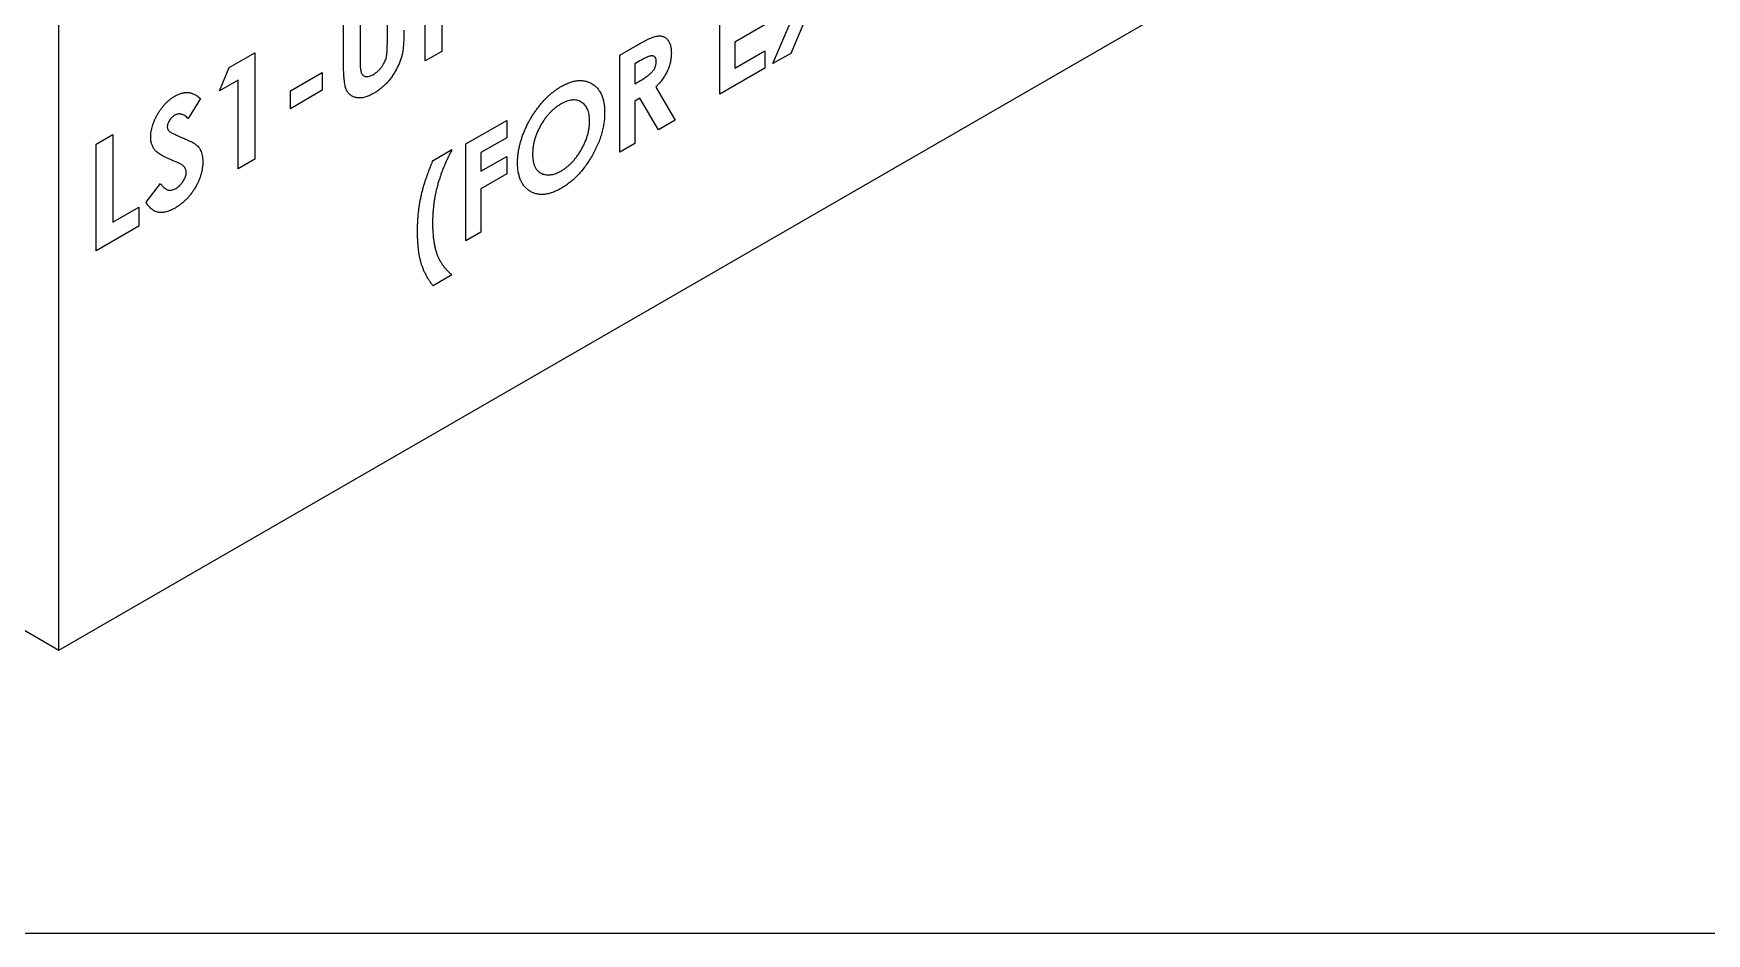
# Model space of a CAD drawing. Extents: x -3.9 to 19, y -12.2 to 0.
# Drawn here: x 11.86 to 14.798, y -12.201 to -10.62 of the extents above; entities that cross this region are included whole.
import ezdxf

# ---------------------------------------------------------------- set-up
doc = ezdxf.new("R2010")
doc.units = 0
doc.header["$LTSCALE"] = 0.5
doc.header["$MEASUREMENT"] = 0
doc.layers.add('Jig', color=41, linetype='CONTINUOUS', lineweight=13)
doc.layers.add('Text-Unprinted', color=131, linetype='CONTINUOUS', plot=False)

msp = doc.modelspace()

# ---------------------------------------------------------------- linework, layer by layer
at = {"layer": 'Jig', "linetype": 'Continuous', "lineweight": 25, "transparency": 16777216}
for p, q in [((11.904866, -11.703409), (11.904866, -10.09507)), ((11.904866, -11.703409), (14.556491, -10.172659)), ((12.548225, -10.668573), (12.548225, -10.481451)), ((12.481745, -10.637117), (12.481745, -10.519829)), ((12.404879, -10.675832), (12.404879, -10.564203)), ((12.433963, -10.547413), (12.433963, -10.669162)), ((12.57731, -10.570217), (12.57731, -10.651783)), ((13.065424, -10.727234), (13.065424, -10.557123)), ((13.158911, -10.673265), (13.208546, -10.556727)), ((13.224127, -10.575368), (13.190103, -10.655258)), ((13.144746, -10.60511), (13.091865, -10.635638)), ((12.204109, -10.680105), (12.249067, -10.654151)), ((12.249067, -10.654151), (12.249067, -10.841273)), ((12.57731, -10.651783), (12.548225, -10.668573)), ((12.889782, -10.658518), (12.92059, -10.640733)), ((12.889782, -10.828629), (12.889782, -10.658518)), ((13.091865, -10.635638), (13.091865, -10.681437)), ((13.091865, -10.681437), (13.144746, -10.650909)), ((13.144746, -10.650909), (13.144746, -10.681442)), ((13.190103, -10.655258), (13.158911, -10.673265)), ((12.186743, -10.721317), (12.204109, -10.680105)), ((12.311392, -10.721329), (12.367484, -10.688948)), ((12.367484, -10.688948), (12.367484, -10.720135)), ((12.925223, -10.668591), (12.916223, -10.673787)), ((12.916223, -10.673787), (12.916223, -10.708682)), ((13.144746, -10.681442), (13.065424, -10.727234)), ((12.219982, -10.702128), (12.186743, -10.721317)), ((12.219982, -10.858063), (12.219982, -10.702128)), ((12.367484, -10.720135), (12.311392, -10.752516)), ((12.311392, -10.752516), (12.311392, -10.721329)), ((12.916223, -10.708682), (12.926522, -10.702736)), ((12.953051, -10.714478), (12.987046, -10.77248)), ((12.153503, -10.734321), (12.131754, -10.769854)), ((12.925194, -10.734036), (12.916223, -10.739215)), ((12.916223, -10.739215), (12.916223, -10.813366)), ((12.957655, -10.789448), (12.925194, -10.734036)), ((12.619709, -10.814428), (12.691477, -10.772998)), ((12.691477, -10.772998), (12.691477, -10.80353)), ((12.987046, -10.77248), (12.957655, -10.789448)), ((11.970684, -10.814858), (11.999769, -10.798068)), ((11.999769, -10.798068), (11.999769, -10.951604)), ((12.691477, -10.80353), (12.64615, -10.829697)), ((11.970684, -11.00198), (11.970684, -10.814858)), ((12.562136, -10.843303), (12.595157, -10.82424)), ((12.619709, -10.984539), (12.619709, -10.814428)), ((12.64615, -10.829697), (12.64615, -10.862411)), ((12.64615, -10.862411), (12.691477, -10.836244)), ((12.691477, -10.836244), (12.691477, -10.866777)), ((12.916223, -10.813366), (12.889782, -10.828629)), ((12.249067, -10.841273), (12.219982, -10.858063)), ((12.691477, -10.866777), (12.64615, -10.892943)), ((12.057939, -10.916561), (12.083518, -10.884065)), ((12.64615, -10.892943), (12.64615, -10.969275)), ((11.999769, -10.951604), (12.045474, -10.925219)), ((12.045474, -10.925219), (12.045474, -10.958805)), ((12.045474, -10.958805), (11.970684, -11.00198)), ((12.64615, -10.969275), (12.619709, -10.984539)), ((12.595157, -11.044512), (12.562136, -11.063575)), ((11.706853, -11.589099), (11.904866, -11.703409))]:
    msp.add_line(p, q, dxfattribs=at)
for points, knots in [([(12.51083, -10.614667), (12.510826, -10.616931), (12.510818, -10.621284), (12.510699, -10.627603), (12.510445, -10.633457), (12.510232, -10.638748), (12.509819, -10.643608), (12.509389, -10.64795), (12.508841, -10.651819), (12.508026, -10.656333), (12.506619, -10.661802), (12.50435, -10.668473), (12.501471, -10.675385), (12.498067, -10.682429), (12.494224, -10.689367), (12.490027, -10.695932), (12.485542, -10.702025), (12.480723, -10.707587), (12.475573, -10.712728), (12.470043, -10.717377), (12.464135, -10.721772), (12.460054, -10.724222), (12.457952, -10.725485)], [0, 0, 0, 0, 0.05854042, 0.11256751, 0.16177988, 0.20648716, 0.24645703, 0.28199971, 0.31321294, 0.33980647, 0.38941261, 0.44047348, 0.49395474, 0.54997788, 0.60648808, 0.6613185, 0.7146911, 0.76791847, 0.82193879, 0.87810737, 0.93720266, 1, 1, 1, 1]), ([(12.92059, -10.640733), (12.922627, -10.639566), (12.926543, -10.637321), (12.932191, -10.634314), (12.937379, -10.631672), (12.942115, -10.629475), (12.946397, -10.627716), (12.95023, -10.626344), (12.953613, -10.625349), (12.956575, -10.624833), (12.959248, -10.624637), (12.96174, -10.624746), (12.964105, -10.625111), (12.966328, -10.625788), (12.968429, -10.626729), (12.97041, -10.627935), (12.972244, -10.629441), (12.97392, -10.631238), (12.975447, -10.633265), (12.976797, -10.635542), (12.977895, -10.638115), (12.978865, -10.640864), (12.979563, -10.643921), (12.980049, -10.647219), (12.980405, -10.65072), (12.980426, -10.653227), (12.980436, -10.654506)], [0, 0, 0, 0, 0.07288903, 0.14018613, 0.20227743, 0.25889513, 0.31048294, 0.35709524, 0.39851357, 0.43503751, 0.46925149, 0.50280503, 0.53621045, 0.56937936, 0.60280148, 0.6366658, 0.67092866, 0.705803, 0.74118906, 0.77630431, 0.8120043, 0.84796898, 0.88452176, 0.92197416, 0.96019818, 1, 1, 1, 1]), ([(12.457303, -10.692273), (12.458615, -10.691471), (12.461175, -10.689907), (12.464857, -10.686935), (12.468268, -10.683618), (12.471337, -10.679922), (12.474059, -10.676044), (12.476364, -10.672083), (12.478183, -10.668074), (12.479368, -10.664659), (12.480034, -10.661762), (12.480533, -10.659229), (12.480898, -10.656369), (12.48123, -10.653166), (12.481429, -10.649646), (12.481646, -10.64575), (12.481725, -10.64154), (12.481738, -10.638633), (12.481745, -10.637117)], [0, 0, 0, 0, 0.0788326, 0.15371023, 0.22467776, 0.29480878, 0.36271479, 0.42710324, 0.48864977, 0.55090025, 0.58504583, 0.62527219, 0.67146586, 0.72454999, 0.78326473, 0.84907313, 0.9212963, 1, 1, 1, 1]), ([(12.953995, -10.669361), (12.953965, -10.668477), (12.953906, -10.66674), (12.953322, -10.664528), (12.952391, -10.662705), (12.951116, -10.661282), (12.949509, -10.660316), (12.947666, -10.659712), (12.945546, -10.659616), (12.943583, -10.659879), (12.941797, -10.66039), (12.940185, -10.660932), (12.938318, -10.661735), (12.936196, -10.662668), (12.933822, -10.663849), (12.931185, -10.665234), (12.928293, -10.666847), (12.926276, -10.667993), (12.925223, -10.668591)], [0, 0, 0, 0, 0.06376896, 0.1252623, 0.18541358, 0.24680676, 0.30942239, 0.37253268, 0.43773325, 0.50574952, 0.54401326, 0.5883696, 0.64038902, 0.6978974, 0.76327162, 0.8349786, 0.91387366, 1, 1, 1, 1]), ([(12.980436, -10.654506), (12.980409, -10.655862), (12.980356, -10.658523), (12.98007, -10.66255), (12.979546, -10.666548), (12.978754, -10.670522), (12.977843, -10.674431), (12.976632, -10.678317), (12.975265, -10.682143), (12.973641, -10.685923), (12.97186, -10.689665), (12.969787, -10.69334), (12.967559, -10.697004), (12.96505, -10.700582), (12.962369, -10.704152), (12.959465, -10.707662), (12.956355, -10.711147), (12.954169, -10.713351), (12.953051, -10.714478)], [0, 0, 0, 0, 0.06874126, 0.13478909, 0.19853605, 0.26038565, 0.32096158, 0.37990385, 0.43850294, 0.49615434, 0.55426548, 0.61274876, 0.67251344, 0.7336464, 0.79678962, 0.8619357, 0.92939773, 1, 1, 1, 1]), ([(12.457952, -10.725485), (12.456555, -10.726264), (12.453799, -10.727801), (12.449746, -10.729668), (12.445828, -10.731234), (12.442052, -10.732397), (12.438406, -10.73319), (12.434889, -10.733604), (12.431516, -10.733641), (12.428305, -10.733308), (12.42526, -10.732702), (12.422478, -10.731687), (12.419861, -10.730514), (12.417486, -10.729026), (12.415336, -10.727262), (12.413414, -10.725214), (12.411723, -10.72288), (12.41022, -10.720226), (12.408935, -10.717055), (12.407851, -10.713238), (12.406904, -10.708742), (12.4062, -10.703495), (12.405562, -10.697617), (12.405158, -10.690995), (12.404947, -10.683653), (12.404902, -10.678505), (12.404879, -10.675832)], [0, 0, 0, 0, 0.041714932, 0.082302706, 0.121571814, 0.160067124, 0.197993763, 0.235566172, 0.273004881, 0.310090333, 0.346846143, 0.382483572, 0.417271008, 0.451331619, 0.484852741, 0.518030851, 0.551068546, 0.584171, 0.619466744, 0.659157907, 0.703471547, 0.752840114, 0.806844312, 0.866141938, 0.930501747, 1, 1, 1, 1]), ([(12.433963, -10.669162), (12.433965, -10.670423), (12.433968, -10.67286), (12.434121, -10.676269), (12.434261, -10.679404), (12.434513, -10.682187), (12.434886, -10.684616), (12.435247, -10.686784), (12.435736, -10.688567), (12.436471, -10.690495), (12.437603, -10.692484), (12.439452, -10.69417), (12.441586, -10.695451), (12.444143, -10.696066), (12.447018, -10.696099), (12.450194, -10.695519), (12.453666, -10.694212), (12.456067, -10.692932), (12.457303, -10.692273)], [0, 0, 0, 0, 0.072218748, 0.139489766, 0.200369998, 0.256432726, 0.307803522, 0.353658517, 0.394419906, 0.430155706, 0.496666273, 0.562017618, 0.628754548, 0.697409641, 0.768079195, 0.841338126, 0.918336247, 1, 1, 1, 1]), ([(12.926522, -10.702736), (12.927781, -10.701993), (12.930192, -10.70057), (12.933659, -10.698423), (12.936808, -10.696255), (12.939653, -10.69417), (12.942207, -10.692184), (12.944448, -10.690158), (12.94641, -10.68824), (12.948071, -10.686305), (12.94949, -10.684377), (12.950715, -10.682409), (12.951728, -10.680366), (12.952562, -10.678267), (12.953211, -10.676102), (12.953684, -10.673884), (12.953949, -10.671612), (12.953979, -10.670132), (12.953995, -10.669361)], [0, 0, 0, 0, 0.105539996, 0.202086415, 0.290684899, 0.37055261, 0.442670262, 0.507674928, 0.565573203, 0.616454666, 0.663331357, 0.708862024, 0.7534118, 0.798515011, 0.845064321, 0.893873119, 0.944707806, 1, 1, 1, 1]), ([(12.710363, -10.847082), (12.710386, -10.845057), (12.71043, -10.841032), (12.710968, -10.834796), (12.711742, -10.828538), (12.712888, -10.822206), (12.714279, -10.81583), (12.716081, -10.809367), (12.718133, -10.802854), (12.72053, -10.796296), (12.723196, -10.789787), (12.726104, -10.783365), (12.729263, -10.777082), (12.732661, -10.770916), (12.736311, -10.764887), (12.740164, -10.758967), (12.744296, -10.753211), (12.748616, -10.74759), (12.7531, -10.742174), (12.757729, -10.737095), (12.762408, -10.732292), (12.767199, -10.727867), (12.772051, -10.723714), (12.777017, -10.719954), (12.78205, -10.716427), (12.785444, -10.714416), (12.787147, -10.713406)], [0, 0, 0, 0, 0.04311435, 0.08568276, 0.12759432, 0.16905862, 0.21043203, 0.25181117, 0.29344384, 0.33538085, 0.37747661, 0.41868849, 0.45987303, 0.5008729, 0.54187278, 0.58321178, 0.6247632, 0.66698762, 0.70936971, 0.75110265, 0.79256838, 0.83354511, 0.87482742, 0.91601772, 0.9578592, 1, 1, 1, 1]), ([(12.787147, -10.713406), (12.789709, -10.712004), (12.794765, -10.709237), (12.802201, -10.706204), (12.809367, -10.70412), (12.81626, -10.702996), (12.822862, -10.702917), (12.829197, -10.703765), (12.835242, -10.705637), (12.840936, -10.708445), (12.846197, -10.712036), (12.850756, -10.71654), (12.854644, -10.721755), (12.857866, -10.727697), (12.860321, -10.734481), (12.862043, -10.742042), (12.86315, -10.750312), (12.863277, -10.756304), (12.863341, -10.759349)], [0, 0, 0, 0, 0.0633956, 0.12515727, 0.18564947, 0.24597668, 0.30610837, 0.36735059, 0.42990208, 0.49453996, 0.55937258, 0.62240969, 0.68435743, 0.7458066, 0.80743028, 0.86999552, 0.93392787, 1, 1, 1, 1]), ([(12.066249, -10.802347), (12.066284, -10.800725), (12.066353, -10.797529), (12.066971, -10.792531), (12.067894, -10.787521), (12.069235, -10.782448), (12.070975, -10.777329), (12.073088, -10.772159), (12.075607, -10.766956), (12.078446, -10.761771), (12.081574, -10.756725), (12.084917, -10.751935), (12.088455, -10.747477), (12.092168, -10.74333), (12.096077, -10.739539), (12.100155, -10.736098), (12.104407, -10.732996), (12.107299, -10.731239), (12.108772, -10.730344)], [0, 0, 0, 0, 0.06317288, 0.12445736, 0.18484092, 0.24456682, 0.30431917, 0.36519979, 0.42742098, 0.49126169, 0.555499, 0.61860452, 0.68049476, 0.74247331, 0.80499066, 0.86825197, 0.93288722, 1, 1, 1, 1]), ([(12.108772, -10.730344), (12.110681, -10.729322), (12.114485, -10.727287), (12.120108, -10.725297), (12.125601, -10.724102), (12.130027, -10.72393), (12.133549, -10.724206), (12.136248, -10.724774), (12.138995, -10.725624), (12.141811, -10.72675), (12.144644, -10.728236), (12.147575, -10.72996), (12.150564, -10.731975), (12.152506, -10.733525), (12.153503, -10.734321)], [0, 0, 0, 0, 0.10691022, 0.212976528, 0.319776676, 0.428556273, 0.485856803, 0.546558687, 0.611431498, 0.67982091, 0.753158505, 0.830752869, 0.913133075, 1, 1, 1, 1]), ([(12.786734, -10.744178), (12.785011, -10.745226), (12.781609, -10.747295), (12.776619, -10.750979), (12.771828, -10.755027), (12.767264, -10.75952), (12.762905, -10.764401), (12.758745, -10.769665), (12.754842, -10.775378), (12.751142, -10.781385), (12.7478, -10.787628), (12.744847, -10.793954), (12.742376, -10.800305), (12.740306, -10.806679), (12.738748, -10.813071), (12.737639, -10.819476), (12.736937, -10.825925), (12.736849, -10.830097), (12.736804, -10.832227)], [0, 0, 0, 0, 0.06460874, 0.12751179, 0.18852131, 0.24870818, 0.30859827, 0.36881225, 0.4298875, 0.49280245, 0.55574333, 0.61748529, 0.67896896, 0.74019769, 0.8023601, 0.86624478, 0.93170683, 1, 1, 1, 1]), ([(12.836901, -10.774204), (12.836854, -10.772207), (12.836762, -10.768275), (12.836074, -10.762814), (12.834919, -10.757869), (12.83332, -10.753415), (12.831277, -10.749448), (12.828752, -10.746008), (12.825752, -10.743096), (12.822346, -10.740703), (12.81864, -10.738837), (12.81466, -10.737658), (12.810519, -10.737028), (12.806122, -10.7372), (12.801558, -10.737949), (12.7968, -10.739308), (12.791829, -10.741401), (12.788448, -10.743244), (12.786734, -10.744178)], [0, 0, 0, 0, 0.06593912, 0.12979111, 0.19217524, 0.25361704, 0.31471911, 0.37628228, 0.43897299, 0.5031747, 0.56732946, 0.62965099, 0.69064987, 0.75123761, 0.81175411, 0.87278778, 0.93553963, 1, 1, 1, 1]), ([(12.108448, -10.764117), (12.107524, -10.764687), (12.105742, -10.765788), (12.103201, -10.767973), (12.100945, -10.770513), (12.098977, -10.773269), (12.097418, -10.77612), (12.096172, -10.778884), (12.095471, -10.781547), (12.095379, -10.783151), (12.095333, -10.783945)], [0, 0, 0, 0, 0.14812626, 0.28599289, 0.41663439, 0.54737995, 0.67158284, 0.78440074, 0.89326558, 1, 1, 1, 1]), ([(12.131754, -10.769854), (12.130823, -10.768875), (12.129034, -10.766994), (12.126135, -10.764766), (12.123249, -10.763104), (12.120349, -10.762037), (12.11741, -10.761597), (12.114437, -10.7618), (12.111446, -10.762565), (12.109437, -10.763605), (12.108448, -10.764117)], [0, 0, 0, 0, 0.16242031, 0.31182434, 0.44843277, 0.5733812, 0.68907715, 0.7975729, 0.90029304, 1, 1, 1, 1]), ([(12.787265, -10.86164), (12.78896, -10.860608), (12.792293, -10.858578), (12.79719, -10.854958), (12.801881, -10.850907), (12.806396, -10.846459), (12.810722, -10.841568), (12.814837, -10.836241), (12.818749, -10.830509), (12.822444, -10.824454), (12.825821, -10.818175), (12.828768, -10.811827), (12.831318, -10.805494), (12.833344, -10.799179), (12.834964, -10.792865), (12.83606, -10.786595), (12.836767, -10.780314), (12.836856, -10.776266), (12.836901, -10.774204)], [0, 0, 0, 0, 0.06414744, 0.12621212, 0.18684129, 0.24693587, 0.30725636, 0.3681505, 0.43007077, 0.49387544, 0.55798068, 0.62086953, 0.68252473, 0.7440357, 0.80588868, 0.86896814, 0.93324743, 1, 1, 1, 1]), ([(12.863341, -10.759349), (12.863273, -10.762437), (12.863137, -10.768521), (12.862088, -10.777953), (12.860337, -10.787428), (12.857924, -10.796941), (12.85476, -10.806505), (12.850948, -10.81611), (12.846388, -10.825745), (12.841244, -10.83531), (12.835582, -10.844566), (12.829585, -10.853305), (12.82328, -10.861415), (12.816677, -10.868891), (12.809763, -10.875726), (12.802553, -10.881894), (12.795048, -10.887445), (12.789944, -10.890547), (12.787354, -10.892122)], [0, 0, 0, 0, 0.06572232, 0.12950793, 0.1917221, 0.25316112, 0.3143157, 0.37595174, 0.4386196, 0.5029729, 0.56712865, 0.62955229, 0.69047678, 0.75107234, 0.81166789, 0.87292936, 0.93550137, 1, 1, 1, 1]), ([(12.107084, -10.844446), (12.105022, -10.843621), (12.101063, -10.842039), (12.095469, -10.839556), (12.090428, -10.837127), (12.085984, -10.834661), (12.082081, -10.832284), (12.078744, -10.829943), (12.07601, -10.827583), (12.073133, -10.82458), (12.0704, -10.820474), (12.068038, -10.815), (12.066505, -10.809048), (12.066333, -10.804557), (12.066249, -10.802347)], [0, 0, 0, 0, 0.11212458, 0.21520101, 0.30990245, 0.3959591, 0.47344749, 0.54214033, 0.60252333, 0.65472633, 0.74780406, 0.83527842, 0.91892524, 1, 1, 1, 1]), ([(12.095333, -10.783945), (12.095362, -10.784707), (12.09542, -10.786243), (12.095977, -10.78822), (12.096816, -10.789982), (12.097618, -10.790886), (12.098028, -10.791348)], [0, 0, 0, 0, 0.24188137, 0.48711547, 0.73783784, 1, 1, 1, 1]), ([(12.098028, -10.791348), (12.0984, -10.791677), (12.099258, -10.792432), (12.100894, -10.793468), (12.102948, -10.794709), (12.105499, -10.796025), (12.108443, -10.797578), (12.111914, -10.79916), (12.115813, -10.800942), (12.118584, -10.80215), (12.120036, -10.802783)], [0, 0, 0, 0, 0.05923419, 0.13634928, 0.23380521, 0.34941122, 0.48317915, 0.63596686, 0.80924336, 1, 1, 1, 1]), ([(12.120036, -10.802783), (12.121399, -10.803359), (12.123986, -10.804451), (12.127667, -10.805995), (12.130901, -10.807429), (12.133737, -10.808676), (12.136131, -10.80979), (12.138093, -10.810778), (12.139648, -10.811584), (12.140531, -10.812103), (12.140908, -10.812325)], [0, 0, 0, 0, 0.1929527, 0.36618414, 0.5204573, 0.65501214, 0.77062423, 0.86567718, 0.94267453, 1, 1, 1, 1]), ([(12.140908, -10.812325), (12.142339, -10.813287), (12.145089, -10.815136), (12.148663, -10.818399), (12.151605, -10.8219), (12.153881, -10.825756), (12.155599, -10.82998), (12.156811, -10.83467), (12.157537, -10.839871), (12.157617, -10.843659), (12.157658, -10.845575)], [0, 0, 0, 0, 0.1508331, 0.28995418, 0.41713865, 0.53525518, 0.6487511, 0.76240546, 0.8798267, 1, 1, 1, 1]), ([(12.595157, -10.82424), (12.593753, -10.826931), (12.590964, -10.832275), (12.587117, -10.840348), (12.583498, -10.84837), (12.58016, -10.85637), (12.577097, -10.864341), (12.574282, -10.872266), (12.571771, -10.880147), (12.56952, -10.888005), (12.567532, -10.895894), (12.565822, -10.903843), (12.564382, -10.911863), (12.563197, -10.919971), (12.562287, -10.92815), (12.561653, -10.936418), (12.561212, -10.944799), (12.561179, -10.950322), (12.561162, -10.953115)], [0, 0, 0, 0, 0.06264763, 0.12439172, 0.18530389, 0.24573736, 0.30582112, 0.36543125, 0.42457023, 0.4837585, 0.5434017, 0.60419235, 0.66628144, 0.72952881, 0.79463061, 0.86114256, 0.92976542, 1, 1, 1, 1]), ([(12.736804, -10.832227), (12.736864, -10.834524), (12.736981, -10.839026), (12.737806, -10.845216), (12.739218, -10.850697), (12.741256, -10.855414), (12.743785, -10.859513), (12.746925, -10.862854), (12.750625, -10.865499), (12.753476, -10.866644), (12.754923, -10.867226)], [0, 0, 0, 0, 0.13480683, 0.26419906, 0.38846182, 0.5099421, 0.63040961, 0.75067103, 0.87345473, 1, 1, 1, 1]), ([(12.128573, -10.864315), (12.12852, -10.863278), (12.128411, -10.861171), (12.127613, -10.858407), (12.126365, -10.855904), (12.124888, -10.854112), (12.123386, -10.852766), (12.121949, -10.851677), (12.120199, -10.850568), (12.118141, -10.849433), (12.115802, -10.848237), (12.11318, -10.846979), (12.110244, -10.845703), (12.108169, -10.844878), (12.107084, -10.844446)], [0, 0, 0, 0, 0.07634661, 0.15509082, 0.23835156, 0.32840414, 0.37938386, 0.43961764, 0.50983142, 0.58887464, 0.67743635, 0.77554672, 0.88263587, 1, 1, 1, 1]), ([(12.157658, -10.845575), (12.157629, -10.847482), (12.157572, -10.851223), (12.156875, -10.857051), (12.155881, -10.862818), (12.154344, -10.868608), (12.152471, -10.874384), (12.150123, -10.880152), (12.147365, -10.885918), (12.144205, -10.891605), (12.140709, -10.897128), (12.136959, -10.902413), (12.132919, -10.907321), (12.128622, -10.911922), (12.124072, -10.916182), (12.119274, -10.92016), (12.114221, -10.923802), (12.110765, -10.925873), (12.108999, -10.926931)], [0, 0, 0, 0, 0.06520088, 0.12792654, 0.18904691, 0.24854369, 0.30760713, 0.36724766, 0.42696306, 0.48861713, 0.55039185, 0.61133073, 0.67255609, 0.73402419, 0.79734062, 0.86224963, 0.92962547, 1, 1, 1, 1]), ([(12.110071, -10.892726), (12.111332, -10.891939), (12.113778, -10.890413), (12.117271, -10.887341), (12.120473, -10.883835), (12.123241, -10.879873), (12.125584, -10.875791), (12.127314, -10.871756), (12.128401, -10.867844), (12.128515, -10.865496), (12.128573, -10.864315)], [0, 0, 0, 0, 0.14198589, 0.27547331, 0.40434584, 0.53542971, 0.6614274, 0.77786684, 0.88827975, 1, 1, 1, 1]), ([(12.534721, -10.967459), (12.534733, -10.964748), (12.534755, -10.959405), (12.535102, -10.951341), (12.535602, -10.943439), (12.536255, -10.935702), (12.537193, -10.928064), (12.538264, -10.920596), (12.539568, -10.913249), (12.541081, -10.905985), (12.542841, -10.8987), (12.54482, -10.891301), (12.547067, -10.88373), (12.549585, -10.875978), (12.552328, -10.868045), (12.555336, -10.859941), (12.558619, -10.851668), (12.560955, -10.846113), (12.562136, -10.843303)], [0, 0, 0, 0, 0.0707045, 0.13940175, 0.20583703, 0.27036344, 0.33283315, 0.39354421, 0.45234667, 0.50963809, 0.56675442, 0.62464416, 0.68378106, 0.74425912, 0.80603281, 0.86930812, 0.93390629, 1, 1, 1, 1]), ([(12.787354, -10.892122), (12.784645, -10.893615), (12.779321, -10.896549), (12.77153, -10.899722), (12.764066, -10.902035), (12.756991, -10.903141), (12.750233, -10.903319), (12.743842, -10.902423), (12.73782, -10.90046), (12.732202, -10.897548), (12.727111, -10.893752), (12.722618, -10.889231), (12.718828, -10.883979), (12.715741, -10.877991), (12.713307, -10.871346), (12.71159, -10.863957), (12.710576, -10.855853), (12.710435, -10.850032), (12.710363, -10.847082)], [0, 0, 0, 0, 0.06674865, 0.13115198, 0.1937322, 0.25532554, 0.31638819, 0.37802686, 0.44040568, 0.50455743, 0.56865829, 0.63098618, 0.69228813, 0.75261545, 0.81319954, 0.87401612, 0.93615836, 1, 1, 1, 1]), ([(12.754923, -10.867226), (12.756108, -10.867588), (12.758452, -10.868305), (12.762193, -10.868797), (12.766046, -10.868847), (12.77004, -10.868378), (12.774165, -10.867442), (12.778422, -10.865996), (12.782805, -10.864101), (12.785769, -10.862466), (12.787265, -10.86164)], [0, 0, 0, 0, 0.12799103, 0.25309839, 0.37618406, 0.49893631, 0.62152588, 0.74570689, 0.87157535, 1, 1, 1, 1]), ([(12.083518, -10.884065), (12.084462, -10.885415), (12.086273, -10.888004), (12.089341, -10.891116), (12.092484, -10.893483), (12.095775, -10.89499), (12.099173, -10.895704), (12.102696, -10.895583), (12.106345, -10.89466), (12.108831, -10.89337), (12.110071, -10.892726)], [0, 0, 0, 0, 0.16045792, 0.30761155, 0.44213889, 0.56622919, 0.68122221, 0.78955801, 0.89502889, 1, 1, 1, 1]), ([(12.108999, -10.926931), (12.107613, -10.927702), (12.104869, -10.929231), (12.100823, -10.931107), (12.096917, -10.932621), (12.093154, -10.933731), (12.089517, -10.934485), (12.086007, -10.934868), (12.082648, -10.93484), (12.079414, -10.934457), (12.076321, -10.933629), (12.07333, -10.932434), (12.07047, -10.930809), (12.067728, -10.92877), (12.065121, -10.926296), (12.062565, -10.923491), (12.060172, -10.920212), (12.058694, -10.917796), (12.057939, -10.916561)], [0, 0, 0, 0, 0.063551482, 0.125868382, 0.18624025, 0.244976651, 0.303357688, 0.361230317, 0.418489049, 0.475936712, 0.534203744, 0.594059429, 0.655468694, 0.718771685, 0.784974607, 0.853522316, 0.925182451, 1, 1, 1, 1]), ([(12.561162, -10.953115), (12.56119, -10.95611), (12.561245, -10.962013), (12.561695, -10.970519), (12.562439, -10.978579), (12.563417, -10.986243), (12.564761, -10.993398), (12.566344, -11.000158), (12.56825, -11.00644), (12.569768, -11.010334), (12.570517, -11.012256)], [0, 0, 0, 0, 0.13724886, 0.27055715, 0.40014459, 0.52617696, 0.64906051, 0.7683769, 0.88567839, 1, 1, 1, 1]), ([(12.562136, -11.063575), (12.560891, -11.061941), (12.558447, -11.058734), (12.555099, -11.053671), (12.551949, -11.048678), (12.549156, -11.043545), (12.546589, -11.038435), (12.544407, -11.033164), (12.54239, -11.027968), (12.540729, -11.022573), (12.53931, -11.016964), (12.538054, -11.011056), (12.537042, -11.004723), (12.536175, -10.998032), (12.53554, -10.990929), (12.535072, -10.98346), (12.534762, -10.975628), (12.534735, -10.970211), (12.534721, -10.967459)], [0, 0, 0, 0, 0.06999196, 0.13739432, 0.2029351, 0.26601622, 0.3272219, 0.38640573, 0.44369834, 0.49917176, 0.55485548, 0.61210597, 0.67151987, 0.73294939, 0.79643212, 0.86206675, 0.92990768, 1, 1, 1, 1]), ([(12.570517, -11.012256), (12.571159, -11.0137), (12.572471, -11.016648), (12.574804, -11.020824), (12.577416, -11.024959), (12.580376, -11.028988), (12.583558, -11.033057), (12.587167, -11.036919), (12.591014, -11.040807), (12.593759, -11.043262), (12.595157, -11.044512)], [0, 0, 0, 0, 0.10750351, 0.21953048, 0.33688685, 0.45838448, 0.58578562, 0.71834768, 0.85655295, 1, 1, 1, 1])]:
    msp.add_open_spline(points, degree=3, knots=knots, dxfattribs=at)
at = {"layer": 'Text-Unprinted', "transparency": 16777216}
msp.add_lwpolyline([(0, 0), (17.110091, -0.000336), (17.109874, -12.201124), (-0.000217, -12.201124)], close=True, dxfattribs=at)

doc.saveas('drawing.dxf')
